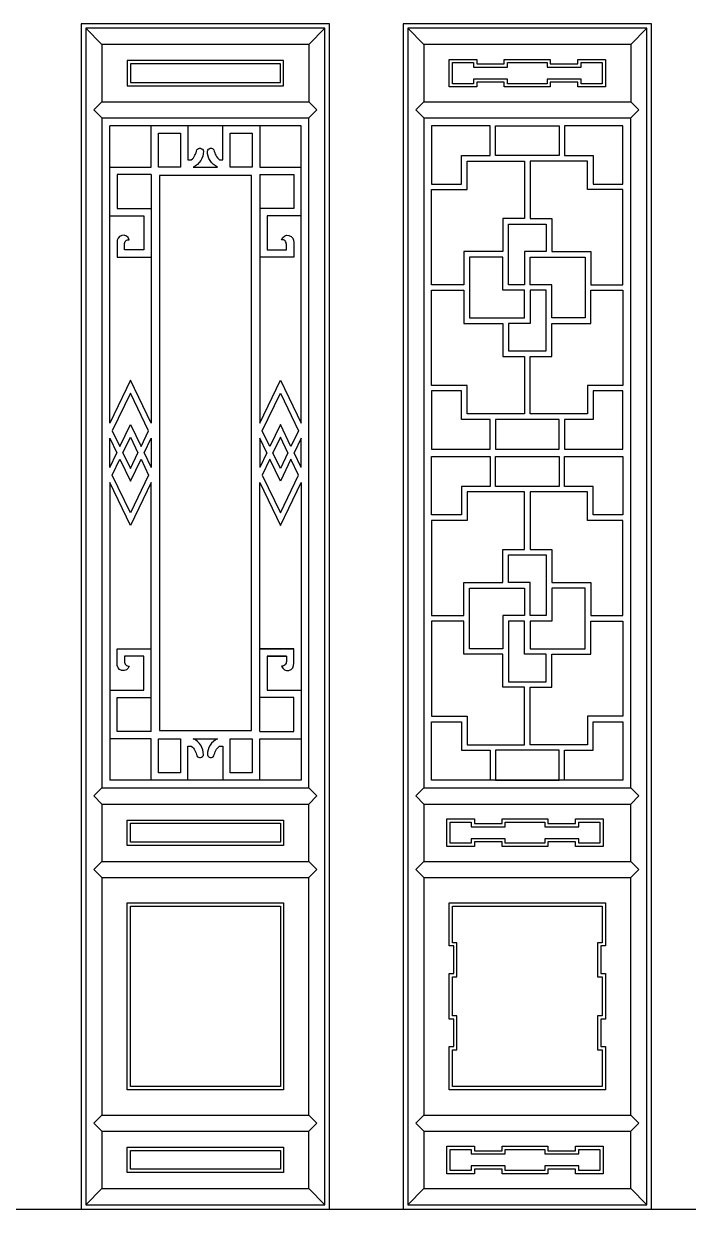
# Model space of a CAD drawing. Extents: x -66030 to 95157, y -13132 to 45879.
# Drawn here: x -60831 to -59386, y 31869 to 34449 of the extents above; entities that cross this region are included whole.
import ezdxf

# ---------------------------------------------------------------- set-up
doc = ezdxf.new("R2010")
doc.units = 0
doc.header["$LTSCALE"] = 100
doc.header["$MEASUREMENT"] = 0
for name, color, linetype in [('3', 11, 'CONTINUOUS'), ('4', 121, 'CONTINUOUS'), ('7', 105, 'CONTINUOUS')]:
    doc.layers.add(name, color=color, linetype=linetype)

msp = doc.modelspace()

# ---------------------------------------------------------------- linework, layer by layer
at = {"layer": '3'}
for p, q in [((-60696.4, 34438.9), (-60661.4, 34403.9)), ((-60211.4, 34403.9), (-60176.4, 34438.9)), ((-59996.4, 34438.9), (-59961.4, 34403.9)), ((-59511.4, 34403.9), (-59476.4, 34438.9)), ((-60661.4, 34278.9), (-60678.9, 34261.4)), ((-60211.4, 34278.9), (-60193.9, 34261.4)), ((-59961.4, 34278.9), (-59978.9, 34261.4)), ((-59511.4, 34278.9), (-59493.9, 34261.4)), ((-60678.9, 34261.4), (-60661.4, 34243.9)), ((-60211.4, 34243.9), (-60193.9, 34261.4)), ((-59978.9, 34261.4), (-59961.4, 34243.9)), ((-59511.4, 34243.9), (-59493.9, 34261.4)), ((-60228.4, 34226.9), (-60644.4, 34226.9)), ((-60644.4, 33483.2), (-60644.4, 33546.7)), ((-60228.4, 33483.2), (-60228.4, 33546.7)), ((-60302.4, 33072.9), (-60302.4, 32998.9)), ((-60302.4, 32998.9), (-60228.4, 32998.9)), ((-60228.4, 32802.9), (-60644.4, 32802.9)), ((-60308.4, 32802.9), (-60368.4, 32802.9)), ((-59528.4, 32802.9), (-59944.4, 32802.9)), ((-59608.4, 32802.9), (-59668.4, 32802.9)), ((-60678.9, 32768.4), (-60661.4, 32785.9)), ((-60661.4, 32750.9), (-60678.9, 32768.4)), ((-60211.4, 32785.9), (-60193.9, 32768.4)), ((-60211.4, 32750.9), (-60193.9, 32768.4)), ((-59978.9, 32768.4), (-59961.4, 32785.9)), ((-59961.4, 32750.9), (-59978.9, 32768.4)), ((-59511.4, 32785.9), (-59493.9, 32768.4)), ((-59511.4, 32750.9), (-59493.9, 32768.4)), ((-60678.9, 32608.4), (-60661.4, 32625.9)), ((-60211.4, 32625.9), (-60193.9, 32608.4)), ((-59978.9, 32608.4), (-59961.4, 32625.9)), ((-59511.4, 32625.9), (-59493.9, 32608.4)), ((-60661.4, 32590.9), (-60678.9, 32608.4)), ((-60211.4, 32590.9), (-60193.9, 32608.4)), ((-59961.4, 32590.9), (-59978.9, 32608.4)), ((-59511.4, 32590.9), (-59493.9, 32608.4)), ((-60678.9, 32056.4), (-60661.4, 32073.9)), ((-60211.4, 32073.9), (-60193.9, 32056.4)), ((-59978.9, 32056.4), (-59961.4, 32073.9)), ((-59511.4, 32073.9), (-59493.9, 32056.4)), ((-60661.4, 32038.9), (-60678.9, 32056.4)), ((-60211.4, 32038.9), (-60193.9, 32056.4)), ((-59961.4, 32038.9), (-59978.9, 32056.4)), ((-59511.4, 32038.9), (-59493.9, 32056.4)), ((-60696.4, 31878.9), (-60661.4, 31913.9)), ((-60211.4, 31913.9), (-60176.4, 31878.9)), ((-59996.4, 31878.9), (-59961.4, 31913.9)), ((-59511.4, 31913.9), (-59476.4, 31878.9))]:
    msp.add_line(p, q, dxfattribs=at)
at = {"layer": '3', "color": 2}
msp.add_line((-66009.4, 31868.9), (90873, 31868.9), dxfattribs=at)
at = {"layer": '3'}
for points in [[(-60696.4, 31878.9), (-60176.4, 31878.9), (-60176.4, 34438.9), (-60696.4, 34438.9)], [(-59996.4, 31878.9), (-59476.4, 31878.9), (-59476.4, 34438.9), (-59996.4, 34438.9)], [(-60606.4, 34313.9), (-60266.4, 34313.9), (-60266.4, 34368.9), (-60606.4, 34368.9)], [(-59736.4, 34311.4), (-59786.4, 34311.4), (-59786.4, 34321.4), (-59846.4, 34321.4), (-59846.4, 34311.4), (-59906.4, 34311.4), (-59906.4, 34371.4), (-59846.4, 34371.4), (-59846.4, 34361.4), (-59786.4, 34361.4), (-59786.4, 34371.4), (-59736.4, 34371.4), (-59686.4, 34371.4), (-59686.4, 34361.4), (-59626.4, 34361.4), (-59626.4, 34371.4), (-59566.4, 34371.4), (-59566.4, 34311.4), (-59626.4, 34311.4), (-59626.4, 34321.4), (-59686.4, 34321.4), (-59686.4, 34311.4)], [(-60599.4, 34320.9), (-60273.4, 34320.9), (-60273.4, 34361.9), (-60599.4, 34361.9)], [(-59736.4, 34318.4), (-59779.4, 34318.4), (-59779.4, 34328.4), (-59853.4, 34328.4), (-59853.4, 34318.4), (-59899.4, 34318.4), (-59899.4, 34364.4), (-59853.4, 34364.4), (-59853.4, 34354.4), (-59779.4, 34354.4), (-59779.4, 34364.4), (-59693.4, 34364.4), (-59693.4, 34354.4), (-59619.4, 34354.4), (-59619.4, 34364.4), (-59573.4, 34364.4), (-59573.4, 34318.4), (-59619.4, 34318.4), (-59619.4, 34328.4), (-59693.4, 34328.4), (-59693.4, 34318.4)], [(-60538.4, 34136.9), (-60538.4, 34210.9), (-60490.4, 34210.9), (-60490.4, 34136.9)], [(-59879.4, 34161.9), (-59817.4, 34161.9), (-59817.4, 34226.9), (-59944.4, 34226.9), (-59944.4, 34099.9), (-59879.4, 34099.9)], [(-59667.4, 34226.9), (-59667.4, 34161.9), (-59805.4, 34161.9), (-59805.4, 34226.9)], [(-59593.4, 34099.9), (-59528.4, 34099.9), (-59528.4, 34226.9), (-59655.4, 34226.9), (-59655.4, 34161.9), (-59593.4, 34161.9)], [(-59944.4, 33880.9), (-59944.4, 34087.9), (-59867.4, 34087.9), (-59867.4, 34149.9), (-59742.4, 34149.9), (-59742.4, 34024.9), (-59789.4, 34024.9), (-59789.4, 33952.9), (-59874.4, 33952.9), (-59874.4, 33880.9)], [(-59528.4, 33880.9), (-59528.4, 34087.9), (-59605.4, 34087.9), (-59605.4, 34149.9), (-59730.4, 34149.9), (-59730.4, 34024.9), (-59683.4, 34024.9), (-59683.4, 33952.9), (-59598.4, 33952.9), (-59598.4, 33880.9)], [(-60536.4, 32910.9), (-60336.4, 32910.9), (-60336.4, 34118.9), (-60536.4, 34118.9)], [(-59742.4, 33880.9), (-59777.4, 33880.9), (-59777.4, 34012.9), (-59695.4, 34012.9), (-59695.4, 33952.9), (-59742.4, 33952.9)], [(-59789.4, 33940.9), (-59862.4, 33940.9), (-59862.4, 33808.9), (-59742.4, 33808.9), (-59742.4, 33868.9), (-59789.4, 33868.9)], [(-59730.4, 33880.9), (-59730.4, 33940.9), (-59610.4, 33940.9), (-59610.4, 33808.9), (-59683.4, 33808.9), (-59683.4, 33880.9)], [(-59867.4, 33599.9), (-59867.4, 33661.9), (-59944.4, 33661.9), (-59944.4, 33868.9), (-59874.4, 33868.9), (-59874.4, 33796.9), (-59789.4, 33796.9), (-59789.4, 33724.9), (-59742.4, 33724.9), (-59742.4, 33599.9)], [(-59730.4, 33796.9), (-59777.4, 33796.9), (-59777.4, 33736.9), (-59695.4, 33736.9), (-59695.4, 33868.9), (-59730.4, 33868.9)], [(-59730.4, 33724.9), (-59683.4, 33724.9), (-59683.4, 33796.9), (-59598.4, 33796.9), (-59598.4, 33868.9), (-59528.4, 33868.9), (-59528.4, 33661.9), (-59605.4, 33661.9), (-59605.4, 33599.9), (-59730.4, 33599.9)], [(-59879.4, 33587.9), (-59879.4, 33649.9), (-59944.4, 33649.9), (-59944.4, 33522.9), (-59817.4, 33522.9), (-59817.4, 33587.9)], [(-59655.4, 33522.9), (-59528.4, 33522.9), (-59528.4, 33649.9), (-59593.4, 33649.9), (-59593.4, 33587.9), (-59655.4, 33587.9)], [(-59667.4, 33522.9), (-59667.4, 33587.9), (-59805.4, 33587.9), (-59805.4, 33522.9)], [(-59879.4, 33441.9), (-59879.4, 33379.9), (-59944.4, 33379.9), (-59944.4, 33506.9), (-59817.4, 33506.9), (-59817.4, 33441.9)], [(-59667.4, 33506.9), (-59667.4, 33441.9), (-59805.4, 33441.9), (-59805.4, 33506.9)], [(-59655.4, 33506.9), (-59528.4, 33506.9), (-59528.4, 33379.9), (-59593.4, 33379.9), (-59593.4, 33441.9), (-59655.4, 33441.9)], [(-59867.4, 33429.9), (-59867.4, 33367.9), (-59944.4, 33367.9), (-59944.4, 33160.9), (-59874.4, 33160.9), (-59874.4, 33232.9), (-59789.4, 33232.9), (-59789.4, 33304.9), (-59742.4, 33304.9), (-59742.4, 33429.9)], [(-59730.4, 33304.9), (-59683.4, 33304.9), (-59683.4, 33232.9), (-59598.4, 33232.9), (-59598.4, 33160.9), (-59528.4, 33160.9), (-59528.4, 33367.9), (-59605.4, 33367.9), (-59605.4, 33429.9), (-59730.4, 33429.9)], [(-59730.4, 33232.9), (-59777.4, 33232.9), (-59777.4, 33292.9), (-59695.4, 33292.9), (-59695.4, 33160.9), (-59730.4, 33160.9)], [(-59789.4, 33088.9), (-59862.4, 33088.9), (-59862.4, 33220.9), (-59742.4, 33220.9), (-59742.4, 33160.9), (-59789.4, 33160.9)], [(-59730.4, 33148.9), (-59730.4, 33088.9), (-59610.4, 33088.9), (-59610.4, 33220.9), (-59683.4, 33220.9), (-59683.4, 33148.9)], [(-59944.4, 33148.9), (-59944.4, 32941.9), (-59867.4, 32941.9), (-59867.4, 32879.9), (-59742.4, 32879.9), (-59742.4, 33004.9), (-59789.4, 33004.9), (-59789.4, 33076.9), (-59874.4, 33076.9), (-59874.4, 33148.9)], [(-59742.4, 33148.9), (-59777.4, 33148.9), (-59777.4, 33016.9), (-59695.4, 33016.9), (-59695.4, 33076.9), (-59742.4, 33076.9)], [(-59528.4, 33148.9), (-59528.4, 32941.9), (-59605.4, 32941.9), (-59605.4, 32879.9), (-59730.4, 32879.9), (-59730.4, 33004.9), (-59683.4, 33004.9), (-59683.4, 33076.9), (-59598.4, 33076.9), (-59598.4, 33148.9)], [(-59879.4, 32867.9), (-59817.4, 32867.9), (-59817.4, 32802.9), (-59944.4, 32802.9), (-59944.4, 32929.9), (-59879.4, 32929.9)], [(-59593.4, 32929.9), (-59528.4, 32929.9), (-59528.4, 32802.9), (-59655.4, 32802.9), (-59655.4, 32867.9), (-59593.4, 32867.9)], [(-60538.4, 32892.9), (-60490.4, 32892.9), (-60490.4, 32818.9), (-60538.4, 32818.9)], [(-60334.4, 32892.9), (-60334.4, 32818.9), (-60382.4, 32818.9), (-60382.4, 32892.9)], [(-60318.4, 32892.9), (-60318.4, 32892.9)], [(-59667.4, 32802.9), (-59667.4, 32867.9), (-59805.4, 32867.9), (-59805.4, 32802.9)], [(-60606.4, 32715.9), (-60266.4, 32715.9), (-60266.4, 32660.9), (-60606.4, 32660.9)], [(-59741.4, 32658.4), (-59791.4, 32658.4), (-59791.4, 32668.4), (-59851.4, 32668.4), (-59851.4, 32658.4), (-59911.4, 32658.4), (-59911.4, 32718.4), (-59851.4, 32718.4), (-59851.4, 32708.4), (-59791.4, 32708.4), (-59791.4, 32718.4), (-59741.4, 32718.4), (-59691.4, 32718.4), (-59691.4, 32708.4), (-59631.4, 32708.4), (-59631.4, 32718.4), (-59571.4, 32718.4), (-59571.4, 32658.4), (-59631.4, 32658.4), (-59631.4, 32668.4), (-59691.4, 32668.4), (-59691.4, 32658.4)], [(-60599.4, 32708.9), (-60273.4, 32708.9), (-60273.4, 32667.9), (-60599.4, 32667.9)], [(-59741.4, 32665.4), (-59784.4, 32665.4), (-59784.4, 32675.4), (-59858.4, 32675.4), (-59858.4, 32665.4), (-59904.4, 32665.4), (-59904.4, 32711.4), (-59858.4, 32711.4), (-59858.4, 32701.4), (-59784.4, 32701.4), (-59784.4, 32711.4), (-59698.4, 32711.4), (-59698.4, 32701.4), (-59624.4, 32701.4), (-59624.4, 32711.4), (-59578.4, 32711.4), (-59578.4, 32665.4), (-59624.4, 32665.4), (-59624.4, 32675.4), (-59698.4, 32675.4), (-59698.4, 32665.4)], [(-60606.4, 32535.9), (-60266.4, 32535.9), (-60266.4, 32128.9), (-60606.4, 32128.9)], [(-59906.4, 32327.9), (-59906.4, 32381.9), (-59896.4, 32381.9), (-59896.4, 32441.9), (-59906.4, 32441.9), (-59906.4, 32535.9), (-59566.4, 32535.9), (-59566.4, 32441.9), (-59576.4, 32441.9), (-59576.4, 32381.9), (-59566.4, 32381.9), (-59566.4, 32327.9), (-59566.4, 32282.9), (-59576.4, 32282.9), (-59576.4, 32222.9), (-59566.4, 32222.9), (-59566.4, 32128.9), (-59906.4, 32128.9), (-59906.4, 32222.9), (-59896.4, 32222.9), (-59896.4, 32282.9), (-59906.4, 32282.9)], [(-60599.4, 32528.9), (-60273.4, 32528.9), (-60273.4, 32135.9), (-60599.4, 32135.9)], [(-59899.4, 32327.9), (-59899.4, 32374.9), (-59889.4, 32374.9), (-59889.4, 32448.9), (-59899.4, 32448.9), (-59899.4, 32528.9), (-59573.4, 32528.9), (-59573.4, 32448.9), (-59583.4, 32448.9), (-59583.4, 32374.9), (-59573.4, 32374.9), (-59573.4, 32289.9), (-59583.4, 32289.9), (-59583.4, 32215.9), (-59573.4, 32215.9), (-59573.4, 32135.9), (-59899.4, 32135.9), (-59899.4, 32215.9), (-59889.4, 32215.9), (-59889.4, 32289.9), (-59899.4, 32289.9)], [(-60606.4, 32003.9), (-60266.4, 32003.9), (-60266.4, 31948.9), (-60606.4, 31948.9)], [(-60599.4, 31996.9), (-60273.4, 31996.9), (-60273.4, 31955.9), (-60599.4, 31955.9)], [(-59741.4, 31946.4), (-59791.4, 31946.4), (-59791.4, 31956.4), (-59851.4, 31956.4), (-59851.4, 31946.4), (-59911.4, 31946.4), (-59911.4, 32006.4), (-59851.4, 32006.4), (-59851.4, 31996.4), (-59791.4, 31996.4), (-59791.4, 32006.4), (-59741.4, 32006.4), (-59691.4, 32006.4), (-59691.4, 31996.4), (-59631.4, 31996.4), (-59631.4, 32006.4), (-59571.4, 32006.4), (-59571.4, 31946.4), (-59631.4, 31946.4), (-59631.4, 31956.4), (-59691.4, 31956.4), (-59691.4, 31946.4)], [(-59741.4, 31953.4), (-59784.4, 31953.4), (-59784.4, 31963.4), (-59858.4, 31963.4), (-59858.4, 31953.4), (-59904.4, 31953.4), (-59904.4, 31999.4), (-59858.4, 31999.4), (-59858.4, 31989.4), (-59784.4, 31989.4), (-59784.4, 31999.4), (-59698.4, 31999.4), (-59698.4, 31989.4), (-59624.4, 31989.4), (-59624.4, 31999.4), (-59578.4, 31999.4), (-59578.4, 31953.4), (-59624.4, 31953.4), (-59624.4, 31963.4), (-59698.4, 31963.4), (-59698.4, 31953.4)]]:
    msp.add_lwpolyline(points, close=True, dxfattribs=at)
for points in [[(-60554.4, 34120.9), (-60554.4, 33579.5), (-60599.4, 33672.9), (-60644.4, 33579.5), (-60644.4, 34226.9)], [(-60644.4, 34136.9), (-60554.4, 34136.9), (-60554.4, 34226.9)], [(-60382.4, 34136.9), (-60382.4, 34210.9), (-60334.4, 34210.9), (-60334.4, 34136.9)], [(-60318.4, 34226.9), (-60318.4, 34136.9), (-60228.4, 34136.9)], [(-60318.4, 34120.9), (-60318.4, 33579.5), (-60273.4, 33672.9), (-60228.4, 33579.5), (-60228.4, 34226.9)], [(-60334.4, 34136.9), (-60382.4, 34136.9)], [(-60554.4, 34120.9), (-60628.4, 34120.9), (-60628.4, 34046.9), (-60554.4, 34046.9)], [(-60318.4, 34120.9), (-60244.4, 34120.9), (-60244.4, 34046.9), (-60318.4, 34046.9)], [(-60576.3, 33528.8), (-60559.8, 33563.1), (-60599.4, 33645.2), (-60638.9, 33563.1), (-60622.4, 33528.8)], [(-60296.4, 33528.8), (-60312.9, 33563.1), (-60273.4, 33645.2), (-60233.8, 33563.1), (-60250.3, 33528.8)], [(-60622.4, 33528.8), (-60599.4, 33576.6), (-60576.3, 33528.8)], [(-60250.3, 33528.8), (-60273.4, 33576.6), (-60296.4, 33528.8)], [(-60644.4, 33546.7), (-60629.1, 33514.9)], [(-60615.7, 33514.9), (-60599.4, 33548.9), (-60583, 33514.9)], [(-60569.7, 33514.9), (-60554.4, 33546.7)], [(-60554.4, 33546.7), (-60554.4, 33483.2)], [(-60303.1, 33514.9), (-60318.4, 33546.7)], [(-60318.4, 33546.7), (-60318.4, 33483.2)], [(-60257, 33514.9), (-60273.4, 33548.9), (-60289.7, 33514.9)], [(-60228.4, 33546.7), (-60243.7, 33514.9)], [(-60644.4, 33483.2), (-60629.1, 33514.9)], [(-60615.7, 33514.9), (-60599.4, 33480.9), (-60583, 33514.9)], [(-60569.7, 33514.9), (-60554.4, 33483.2)], [(-60303.1, 33514.9), (-60318.4, 33483.2)], [(-60257, 33514.9), (-60273.4, 33480.9), (-60289.7, 33514.9)], [(-60228.4, 33483.2), (-60243.7, 33514.9)], [(-60576.3, 33501.1), (-60559.8, 33466.8), (-60599.4, 33384.6), (-60638.9, 33466.8), (-60622.4, 33501.1)], [(-60622.4, 33501.1), (-60599.4, 33453.3), (-60576.3, 33501.1)], [(-60296.4, 33501.1), (-60312.9, 33466.8), (-60273.4, 33384.6), (-60233.8, 33466.8), (-60250.3, 33501.1)], [(-60250.3, 33501.1), (-60273.4, 33453.3), (-60296.4, 33501.1)], [(-60554.4, 32908.9), (-60554.4, 33450.4), (-60599.4, 33357), (-60644.4, 33450.4), (-60644.4, 32802.9)], [(-60318.4, 32908.9), (-60318.4, 33450.4), (-60273.4, 33357), (-60228.4, 33450.4), (-60228.4, 32802.9)], [(-60554.4, 32908.9), (-60628.4, 32908.9), (-60628.4, 32982.9), (-60554.4, 32982.9)], [(-60318.4, 32908.9), (-60244.4, 32908.9), (-60244.4, 32982.9), (-60318.4, 32982.9)], [(-60554.4, 32802.9), (-60554.4, 32892.9), (-60644.4, 32892.9)], [(-60318.4, 32802.9), (-60318.4, 32892.9), (-60228.4, 32892.9)]]:
    msp.add_lwpolyline(points, dxfattribs=at)
for points in [[(-60474.4, 34226.9), (-60474.4, 34152.9), (-60467.1, 34152.9, 0.177984), (-60454.9, 34174.3, -0.670647), (-60440.6, 34171.6, -0.297932), (-60463, 34136.9), (-60409.8, 34136.9, -0.297932), (-60432.1, 34171.6, -0.670647), (-60417.8, 34174.3, 0.177984), (-60405.6, 34152.9), (-60398.4, 34152.9), (-60398.4, 34226.9)], [(-60644.4, 34030.9), (-60570.4, 34030.9), (-60570.4, 33956.9), (-60612.4, 33956.9), (-60612.4, 33968.7, -0.470025), (-60602, 33978.9, 0.943562), (-60628.4, 33972.6), (-60628.4, 33940.9), (-60554.4, 33940.9)], [(-60228.4, 34030.9), (-60302.4, 34030.9), (-60302.4, 33956.9), (-60260.4, 33956.9), (-60260.4, 33968.7, 0.470025), (-60270.8, 33978.9, -0.943562), (-60244.4, 33972.6), (-60244.4, 33940.9), (-60318.4, 33940.9)], [(-60644.4, 32998.9), (-60570.4, 32998.9), (-60570.4, 33072.9), (-60612.4, 33072.9), (-60612.4, 33061.1, 0.470025), (-60602, 33050.9, -0.943562), (-60628.4, 33057.2), (-60628.4, 33088.9), (-60554.4, 33088.9)], [(-60260.4, 33072.9), (-60302.4, 33072.9), (-60260.4, 33072.9), (-60260.4, 33061.1, -0.470025), (-60270.8, 33050.9, 0.943562), (-60244.4, 33057.2), (-60244.4, 33088.9), (-60318.4, 33088.9), (-60244.4, 33088.9)], [(-60474.4, 32802.9), (-60474.4, 32876.9), (-60467.1, 32876.9, -0.177984), (-60454.9, 32855.5, 0.670647), (-60440.6, 32858.2, 0.297932), (-60463, 32892.9), (-60409.8, 32892.9, 0.297932), (-60432.1, 32858.2, 0.670647), (-60417.8, 32855.5, -0.177984), (-60405.6, 32876.9), (-60398.4, 32876.9), (-60398.4, 32802.9)]]:
    msp.add_lwpolyline(points, format="xyb", dxfattribs=at)
at = {"layer": '4'}
for points in [[(-60706.4, 31868.9), (-60166.4, 31868.9), (-60166.4, 34448.9), (-60706.4, 34448.9)], [(-60006.4, 31868.9), (-59466.4, 31868.9), (-59466.4, 34448.9), (-60006.4, 34448.9)]]:
    msp.add_lwpolyline(points, close=True, dxfattribs=at)
at = {"layer": '7'}
for p, q in [((-60211.4, 34403.9), (-60661.4, 34403.9)), ((-60661.4, 34403.9), (-60661.4, 34278.9)), ((-60211.4, 34403.9), (-60211.4, 34278.9)), ((-59511.4, 34403.9), (-59961.4, 34403.9)), ((-59961.4, 34403.9), (-59961.4, 34278.9)), ((-59511.4, 34403.9), (-59511.4, 34278.9)), ((-60661.4, 34278.9), (-60211.4, 34278.9)), ((-59961.4, 34278.9), (-59511.4, 34278.9)), ((-60661.4, 34243.9), (-60661.4, 32785.9)), ((-60661.4, 34243.9), (-60211.4, 34243.9)), ((-60211.4, 32785.9), (-60211.4, 34243.9)), ((-59961.4, 34243.9), (-59961.4, 32785.9)), ((-59961.4, 34243.9), (-59511.4, 34243.9)), ((-59511.4, 32785.9), (-59511.4, 34243.9)), ((-60661.4, 32785.9), (-60211.4, 32785.9)), ((-59961.4, 32785.9), (-59511.4, 32785.9)), ((-60661.4, 32750.9), (-60211.4, 32750.9)), ((-60661.4, 32750.9), (-60661.4, 32625.9)), ((-60211.4, 32625.9), (-60211.4, 32750.9)), ((-59961.4, 32750.9), (-59511.4, 32750.9)), ((-59961.4, 32750.9), (-59961.4, 32625.9)), ((-59511.4, 32625.9), (-59511.4, 32750.9)), ((-60661.4, 32625.9), (-60211.4, 32625.9)), ((-59961.4, 32625.9), (-59511.4, 32625.9)), ((-60661.4, 32590.9), (-60211.4, 32590.9)), ((-60661.4, 32590.9), (-60661.4, 32073.9)), ((-60211.4, 32073.9), (-60211.4, 32590.9)), ((-59961.4, 32590.9), (-59511.4, 32590.9)), ((-59961.4, 32590.9), (-59961.4, 32073.9)), ((-59511.4, 32073.9), (-59511.4, 32590.9)), ((-60661.4, 32073.9), (-60211.4, 32073.9)), ((-59961.4, 32073.9), (-59511.4, 32073.9)), ((-60661.4, 32038.9), (-60211.4, 32038.9)), ((-60661.4, 32038.9), (-60661.4, 31913.9)), ((-60211.4, 31913.9), (-60211.4, 32038.9)), ((-59961.4, 32038.9), (-59511.4, 32038.9)), ((-59961.4, 32038.9), (-59961.4, 31913.9)), ((-59511.4, 31913.9), (-59511.4, 32038.9)), ((-60661.4, 31913.9), (-60211.4, 31913.9)), ((-59961.4, 31913.9), (-59511.4, 31913.9))]:
    msp.add_line(p, q, dxfattribs=at)

doc.saveas('drawing.dxf')
